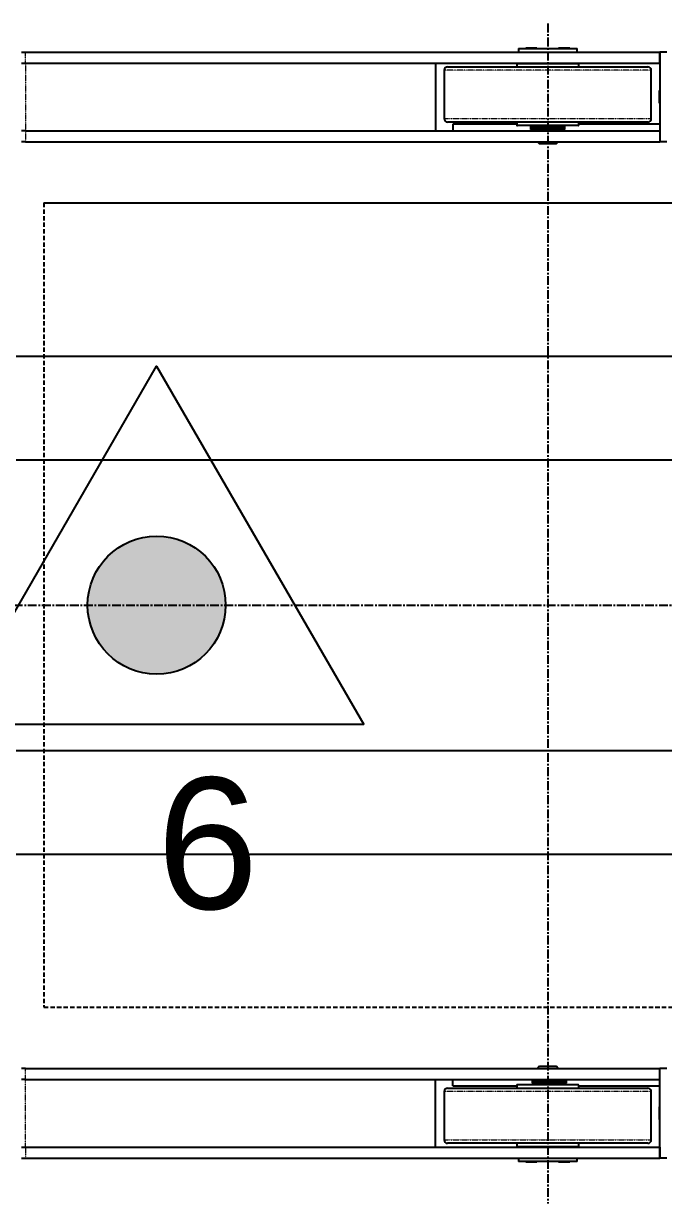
# Model space of a CAD drawing. Header units: millimetres. Extents: x -18594 to 273470, y -238787 to 48452.
# Drawn here: x 142588 to 143515, y -105701 to -103992 of the extents above; entities that cross this region are included whole.
import ezdxf

# ---------------------------------------------------------------- set-up
doc = ezdxf.new("R2010")
doc.units = ezdxf.units.MM
for name, pattern in [('Xref AGV layout$0$CENTERX2', [20.32, 12.7, -2.54, 2.54, -2.54]), ('Xref AGV layout$0$HIDDEN', [9.525, 6.35, -3.175]), ('Xref AGV layout$0$PHANTOM', [2.5, 1.25, -0.25, 0.25, -0.25, 0.25, -0.25])]:
    doc.linetypes.add(name, pattern=pattern)
doc.layers.add('AM_BOR', color=4, linetype='Continuous', lineweight=25)
for name, color, linetype, true_color in [('Xref AGV layout$0$Ndc8_Home_Charger', 1, 'Continuous', 0xff0000), ('Xref AGV layout$0$Ndc8_Home_ChargerID', 1, 'Continuous', 0xff0000), ('Xref AGV layout$0$Ndc8_Point', 7, 'Continuous', 0x000080)]:
    doc.layers.add(name, color=color, linetype=linetype, true_color=true_color)
doc.styles.add('Xref AGV layout$0$Ndc8Style', font='arial.ttf', dxfattribs={"height": 0.2})

# ---------------------------------------------------------------- blocks, each defined once
blk = doc.blocks.new('Xref AGV layout$0$A$C343F789C')
at = {"color": 5, "linetype": 'Xref AGV layout$0$CENTERX2'}
for p, q in [((1927.2, 303.8), (1927.2, 2012.4)), ((3879.2, 1145.9), (0, 1145.9))]:
    blk.add_line(p, q, dxfattribs=at)
at = {"color": 7, "linetype": 'Continuous', "lineweight": 25}
for p, q in [((1884.7, 1951.9), (1884.7, 1946.9)), ((1884.7, 1951.9), (1897.1, 1951.9)), ((1895.4, 1952.3), (1895.4, 1951.9)), ((1911.6, 1952.3), (1895.4, 1952.3)), ((1897.1, 1951.9), (1969.7, 1951.9)), ((1911.6, 1951.9), (1911.6, 1952.3)), ((1942.8, 1952.3), (1942.8, 1951.9)), ((1959, 1952.3), (1942.8, 1952.3)), ((1959, 1951.9), (1959, 1952.3)), ((1969.7, 1946.9), (1969.7, 1951.9)), ((1754.7, 1946.9), (1764.7, 1946.9)), ((1764.7, 1946.9), (1764.7, 1816.9)), ((1764.7, 1930.9), (1764.7, 1946.9)), ((2683.6, 1946.9), (1764.7, 1946.9)), ((2683.6, 1930.9), (1764.7, 1930.9)), ((1899.5, 1930.9), (1899.5, 1930.4)), ((1900, 1930.9), (1900, 1930.4)), ((1946.9, 1930.9), (1946.9, 1930.4)), ((1954.9, 1930.4), (1954.9, 1930.9)), ((2089.7, 1930.9), (2089.7, 1832.9)), ((2683.6, 1930.9), (2089.7, 1930.9)), ((2689.5, 1946.9), (2683.6, 1946.9)), ((2689.5, 1930.9), (2683.6, 1930.9)), ((1777.2, 1920.4), (1777.2, 1850.4)), ((1782.2, 1925.4), (2072.2, 1925.4)), ((1882.2, 1929.4), (1882.2, 1925.4)), ((1883.2, 1930.4), (1971.2, 1930.4)), ((1972.2, 1925.4), (1972.2, 1929.4)), ((2077.2, 1850.4), (2077.2, 1920.4)), ((1765.7, 1890.9), (1764.7, 1890.9)), ((1765.7, 1872.8), (1765.7, 1890.9)), ((1764.7, 1872.8), (1765.7, 1872.8)), ((2072.2, 1845.4), (1782.2, 1845.4)), ((1882.2, 1845.4), (1882.2, 1841.4)), ((1917.2, 1845.4), (1917.2, 1845.3)), ((1937.2, 1845.4), (1937.2, 1845.3)), ((1972.2, 1841.4), (1972.2, 1845.4)), ((1882.2, 1842.3), (1764.7, 1842.3)), ((1764.7, 1832.9), (1764.7, 1816.9)), ((2683.6, 1832.9), (1764.7, 1832.9)), ((1971.2, 1840.4), (1883.2, 1840.4)), ((1900, 1838.4), (1900, 1837.9)), ((1900, 1838.4), (1950, 1838.4)), ((1900, 1837.9), (1900, 1837.4)), ((1900, 1837.9), (1950, 1837.9)), ((1900, 1837.9), (1950, 1837.9)), ((1900, 1837.4), (1900, 1836.9)), ((1900, 1837.4), (1950, 1837.4)), ((1900, 1836.9), (1900, 1834.9)), ((1900, 1836.9), (1950, 1836.9)), ((1900, 1834.9), (1900, 1832.9)), ((1900, 1834.9), (1950, 1834.9)), ((1912.2, 1840.4), (1912.2, 1838.4)), ((1942.2, 1838.4), (1942.2, 1840.4)), ((1950, 1837.9), (1950, 1838.4)), ((1950, 1837.4), (1950, 1837.9)), ((1950, 1836.9), (1950, 1837.4)), ((1950, 1834.9), (1950, 1836.9)), ((1950, 1832.9), (1950, 1834.9)), ((2064.7, 1842.3), (1972.2, 1842.3)), ((2064.7, 1842.3), (2064.7, 1832.9)), ((2683.6, 1832.9), (2089.7, 1832.9)), ((2683.6, 1832.9), (2689.5, 1832.9)), ((1754.7, 1816.9), (1764.7, 1816.9)), ((2683.6, 1816.9), (1764.7, 1816.9)), ((1912.2, 1816.9), (1915.2, 1813.9)), ((1918.7, 1813.9), (1915.2, 1813.9)), ((1939.2, 1813.9), (1918.7, 1813.9)), ((1939.2, 1813.9), (1942.2, 1816.9)), ((2683.6, 1816.9), (2689.5, 1816.9)), ((2697.2, 1506.4), (357.2, 1506.4)), ((2697.2, 1356.4), (357.2, 1356.4)), ((2697.2, 935.4), (357.2, 935.4)), ((2697.2, 785.4), (357.2, 785.4)), ((1754.7, 474.9), (1764.7, 474.9)), ((1764.7, 458.9), (1764.7, 474.9)), ((2683.6, 474.9), (1764.7, 474.9)), ((1764.7, 344.9), (1764.7, 474.9)), ((1915.2, 477.9), (1912.2, 474.9)), ((1915.2, 477.9), (1939.2, 477.9)), ((1942.2, 474.9), (1939.2, 477.9)), ((2683.6, 474.9), (2689.5, 474.9)), ((2683.6, 458.9), (1764.7, 458.9)), ((1764.7, 449.5), (1882.2, 449.5)), ((1782.2, 446.4), (2072.2, 446.4)), ((1882.2, 450.4), (1882.2, 446.4)), ((1883.2, 451.4), (1971.2, 451.4)), ((1902.2, 456.9), (1902.2, 454.9)), ((1952.2, 456.9), (1902.2, 456.9)), ((1902.2, 454.9), (1902.2, 452.9)), ((1952.2, 454.9), (1902.2, 454.9)), ((1902.2, 452.9), (1902.2, 452.4)), ((1952.2, 452.9), (1902.2, 452.9)), ((1902.2, 452.4), (1902.2, 451.9)), ((1952.2, 452.4), (1902.2, 452.4)), ((1902.2, 451.9), (1902.2, 451.4)), ((1952.2, 451.9), (1902.2, 451.9)), ((1912.2, 458.9), (1912.2, 456.9)), ((1942.2, 456.9), (1942.2, 458.9)), ((1952.2, 454.9), (1952.2, 456.9)), ((1952.2, 452.9), (1952.2, 454.9)), ((1952.2, 452.4), (1952.2, 452.9)), ((1952.2, 451.9), (1952.2, 452.4)), ((1952.2, 451.4), (1952.2, 451.9)), ((1972.2, 446.4), (1972.2, 450.4)), ((1972.2, 449.5), (2064.7, 449.5)), ((2064.7, 449.5), (2064.7, 458.9)), ((2089.7, 360.9), (2089.7, 458.9)), ((2683.6, 458.9), (2089.7, 458.9)), ((2683.6, 458.9), (2689.5, 458.9)), ((1777.2, 441.4), (1777.2, 371.4)), ((2077.2, 371.4), (2077.2, 441.4)), ((1765.7, 418.9), (1764.7, 418.9)), ((1765.7, 400.8), (1765.7, 418.9)), ((1764.7, 400.8), (1765.7, 400.8)), ((1764.7, 360.9), (1764.7, 344.9)), ((2683.6, 360.9), (1764.7, 360.9)), ((2072.2, 366.4), (1782.2, 366.4)), ((1882.2, 366.4), (1882.2, 362.4)), ((1971.2, 361.4), (1883.2, 361.4)), ((1899.5, 361.4), (1899.5, 360.9)), ((1902.2, 361.4), (1902.2, 360.9)), ((1917.2, 366.4), (1917.2, 366.3)), ((1937.2, 366.4), (1937.2, 366.3)), ((1946.9, 361.4), (1946.9, 360.9)), ((1954.9, 360.9), (1954.9, 361.4)), ((1972.2, 362.4), (1972.2, 366.4)), ((2683.6, 360.9), (2089.7, 360.9)), ((2689.5, 360.9), (2683.6, 360.9)), ((1754.7, 344.9), (1764.7, 344.9)), ((2683.6, 344.9), (1764.7, 344.9)), ((1884.7, 344.9), (1884.7, 339.9)), ((1969.7, 339.9), (1969.7, 344.9)), ((2689.5, 344.9), (2683.6, 344.9)), ((1969.7, 339.9), (1884.7, 339.9)), ((1895.4, 339.9), (1895.4, 339.5)), ((1895.4, 339.5), (1911.6, 339.5)), ((1911.6, 339.5), (1911.6, 339.9)), ((1942.8, 339.9), (1942.8, 339.5)), ((1942.8, 339.5), (1959, 339.5)), ((1959, 339.5), (1959, 339.9))]:
    blk.add_line(p, q, dxfattribs=at)
at = {"color": 8, "linetype": 'Xref AGV layout$0$PHANTOM', "lineweight": 18}
for p, q in [((2683.6, 1930.9), (2683.6, 1946.9)), ((2683.6, 1930.9), (2683.6, 1832.9)), ((2077.2, 1920.4), (1777.2, 1920.4)), ((1972.2, 1929.4), (1882.2, 1929.4)), ((1777.2, 1850.4), (2077.2, 1850.4)), ((1882.2, 1841.4), (1972.2, 1841.4)), ((2683.6, 1832.9), (2683.6, 1816.9)), ((2683.6, 458.9), (2683.6, 474.9)), ((1972.2, 450.4), (1882.2, 450.4)), ((2683.6, 360.9), (2683.6, 458.9)), ((2077.2, 441.4), (1777.2, 441.4)), ((1777.2, 371.4), (2077.2, 371.4)), ((1882.2, 362.4), (1972.2, 362.4)), ((2683.6, 360.9), (2683.6, 344.9))]:
    blk.add_line(p, q, dxfattribs=at)
at = {"linetype": 'Xref AGV layout$0$HIDDEN'}
for p, q in [((2657.2, 1728.4), (1492.2, 1728.4)), ((2657.2, 563.4), (2657.2, 1728.4))]:
    blk.add_line(p, q, dxfattribs=at)
blk.add_line((2657.2, 563.4), (1492.2, 563.4))
at = {"color": 7, "linetype": 'Continuous', "lineweight": 25}
for centre, radius, start, end in [((1782.2, 1920.4), 5, 90, 180), ((1883.2, 1929.4), 1, 90, 180), ((1971.2, 1929.4), 1, 0, 90), ((2072.2, 1920.4), 5, 0, 90), ((1782.2, 1850.4), 5, 180, 270), ((1927.2, 1801.4), 45, 102.1015, 102.8396), ((1927.2, 1801.4), 45, 77.1604, 77.8985), ((2072.2, 1850.4), 5, 270, 0), ((1883.2, 1841.4), 1, 180, 270), ((1971.2, 1841.4), 1, 270, 0), ((1782.2, 441.4), 5, 90, 180), ((1883.2, 450.4), 1, 90, 180), ((1971.2, 450.4), 1, 0, 90), ((2072.2, 441.4), 5, 0, 90), ((1782.2, 371.4), 5, 180, 270), ((1883.2, 362.4), 1, 180, 270), ((1927.2, 322.4), 45, 102.1015, 102.8396), ((1927.2, 322.4), 45, 77.1604, 77.8985), ((1971.2, 362.4), 1, 270, 0), ((2072.2, 371.4), 5, 270, 0)]:
    blk.add_arc(centre, radius, start, end, dxfattribs=at)
blk.add_point((1927.2, 1951.9))
blk = doc.blocks.new('Xref AGV layout')
at = {"layer": 'Xref AGV layout$0$Ndc8_Point'}
h = blk.add_hatch(color=256, dxfattribs=at)
edge = h.paths.add_edge_path(flags=0)
edge.add_arc((142780.9, -104834.3), 100, 0, 360)
at = {"layer": 'Xref AGV layout$0$Ndc8_Home_Charger'}
blk.add_lwpolyline([(143080.9, -105007.3), (142480.9, -105007.3), (142780.9, -104488.3)], close=True, dxfattribs=at)
at = {"layer": 'Xref AGV layout$0$Ndc8_Point'}
blk.add_circle((142780.9, -104834.3), 100, dxfattribs=at)
at = {"rotation": 180}
blk.add_blockref('Xref AGV layout$0$A$C343F789C', (145274.7, -103688.4), dxfattribs=at)
at = {"layer": 'Xref AGV layout$0$Ndc8_Home_ChargerID', "style": 'Xref AGV layout$0$Ndc8Style'}
blk.add_text('6', height=190, dxfattribs=at).set_placement((142780.9, -105274.3))

msp = doc.modelspace()

# ---------------------------------------------------------------- block references
at = {"layer": 'AM_BOR'}
msp.add_blockref('Xref AGV layout', (0, 0), dxfattribs=at)

doc.saveas('drawing.dxf')
